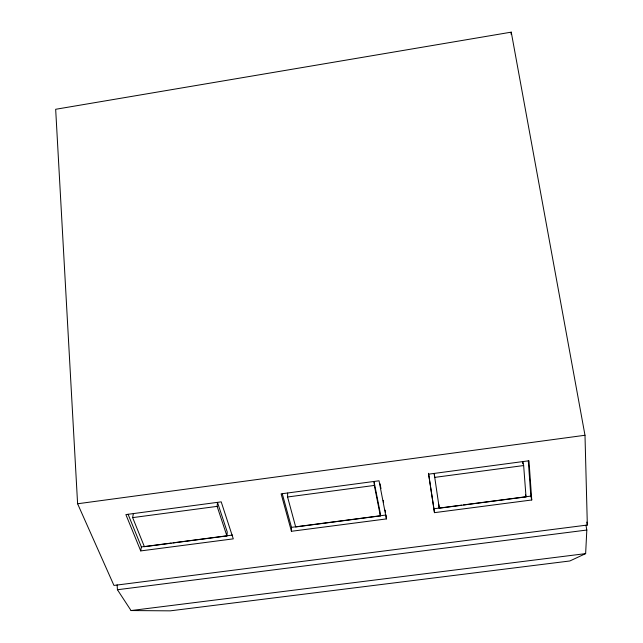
<?xml version="1.0" encoding="UTF-8"?>
<svg xmlns="http://www.w3.org/2000/svg" width="643" height="643" viewBox="0 0 643 643"><rect width="100%" height="100%" fill="white"/><g stroke="black" fill="none" stroke-linecap="round" stroke-linejoin="round"><path stroke-width="0.96" d="M291.496 527.356L386.073 515.003L386.403 518.917L291.432 531.287L291.496 527.356L282.285 493.792M380.359 515.903L374.33 485.433L374.041 481.551L380.053 511.997L380.359 515.903L295.684 526.963L287.574 496.991L287.646 493.093M117.114 584.849L117.428 589.735L131.051 610.553L170.202 610.85L569.851 560.977L585.636 553.623L586.818 530.041L585.958 525.259M226.915 535.94L227.236 532.002L217.503 502.456L217.133 506.371L226.915 535.94L144.402 546.711L132.643 517.623L133.358 513.693M511.064 34.135L511.249 32.15L55.668 109.286L77.602 503.766L113.948 585.435L587.332 525.042L584.993 435.263L511.249 32.15M140.729 550.914L125.875 514.585L221.208 501.853L233.288 538.858L140.729 550.914L141.388 546.952L128.094 514.287M77.602 503.766L584.993 435.263M132.643 517.623L217.133 506.371M287.574 496.991L374.33 485.433M523.651 465.548L434.716 477.387L434.17 473.529L439.273 508.211L526.022 496.886L523.651 465.548L522.727 461.698L522.872 463.659M141.388 546.952L171.126 543.07M173.112 542.813L232.589 535.048M428.527 473.264L433.937 508.758L461.618 505.141M463.595 504.884L530.821 496.107L531.753 499.981L434.467 512.656L428.6 474.164L528.972 460.766L531.753 499.981M117.428 589.735L586.818 530.041M131.051 610.553L585.636 553.623M291.432 531.287L281.128 493.856L379.032 480.787L386.403 518.917M525.564 494.949L526.022 496.886M380.045 483.745L380.986 488.632M383.252 500.35L383.622 502.304M385.133 510.124L385.511 512.077M586.802 522.084L587.332 525.042M438.727 504.313L439.273 508.211M433.937 508.758L434.467 512.656M528.297 460.846L530.821 496.107"/></g></svg>
